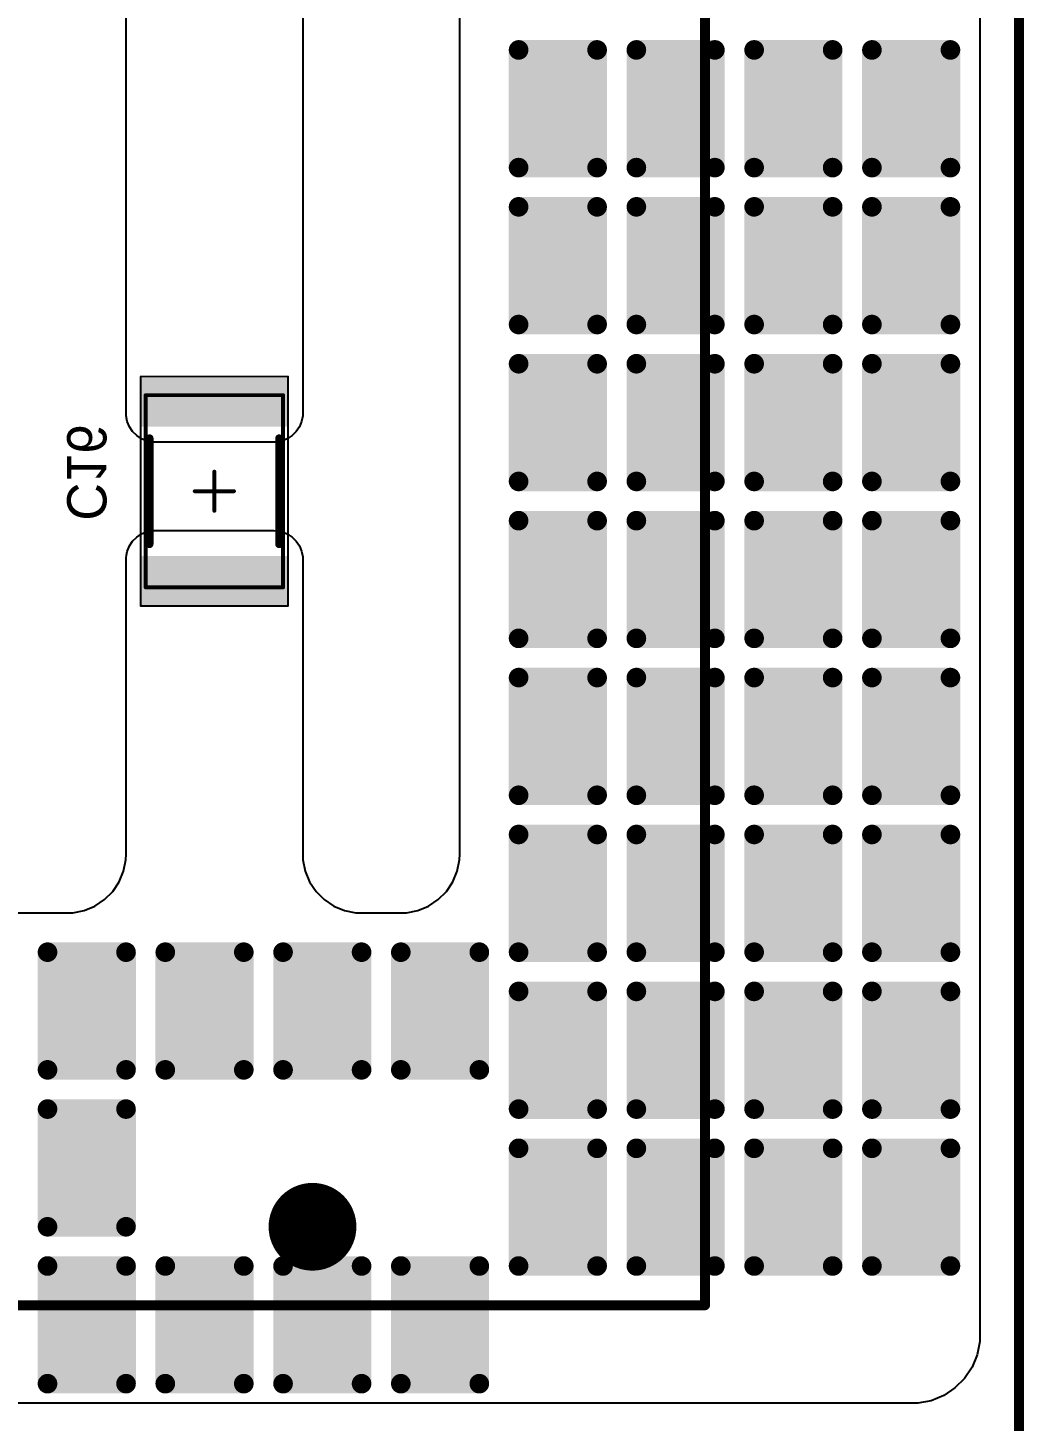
# Model space of a CAD drawing. Header units: millimetres. Extents: x 25 to 183, y 185 to 406.
# Drawn here: x 157.15 to 182.53, y 236.45 to 271.96 of the extents above; entities that cross this region are included whole.
import ezdxf

# ---------------------------------------------------------------- set-up
doc = ezdxf.new("R2010")
doc.units = ezdxf.units.MM
for name, color, linetype in [('BottomLayer', 5, 'Continuous'), ('BottomOverlay', 54, 'Continuous'), ('BottomPaste', 16, 'Continuous'), ('BottomSolder', 6, 'Continuous'), ('Mechanical1', 6, 'Continuous'), ('Mechanical13', 56, 'Continuous'), ('Mechanical15', 56, 'Continuous'), ('MultiLayer', 9, 'Continuous'), ('PadHoleLayer', 156, 'Continuous'), ('TopLayer', 1, 'Continuous'), ('TopOverlay', 2, 'Continuous'), ('TopSolder', 216, 'Continuous')]:
    doc.layers.add(name, color=color, linetype=linetype)

# ---------------------------------------------------------------- blocks, each defined once
blk = doc.blocks.new('SMD_C_1812_B_1871')
at = {"layer": 'BottomLayer'}
for points in [[(-2.8, 1.75), (-2.8, -1.75), (-1.75, 1.75), (-1.75, -1.75)], [(1.75, 1.75), (1.75, -1.75), (2.8, 1.75), (2.8, -1.75)]]:
    blk.add_solid(points, dxfattribs=at)
at = {"layer": 'BottomOverlay', "const_width": 0.2}
for points in [[(-1.35, 1.65), (1.35, 1.65)], [(-1.35, -1.65), (1.35, -1.65)]]:
    blk.add_lwpolyline(points, dxfattribs=at)
at = {"layer": 'BottomOverlay', "const_width": 0.1}
for points in [[(-1.4, 1.65, 1), (-1.3, 1.65, 1)], [(1.3, 1.65, 1), (1.4, 1.65, 1)], [(-1.4, -1.65, 1), (-1.3, -1.65, 1)], [(1.3, -1.65, 1), (1.4, -1.65, 1)]]:
    blk.add_lwpolyline(points, format="xyb", close=True, dxfattribs=at)
at = {"layer": 'BottomPaste'}
for points in [[(-2.8, 1.75), (-2.8, -1.75), (-1.75, 1.75), (-1.75, -1.75)], [(1.75, 1.75), (1.75, -1.75), (2.8, 1.75), (2.8, -1.75)]]:
    blk.add_solid(points, dxfattribs=at)
at = {"layer": 'BottomSolder'}
for points in [[(-2.902, 1.852), (-2.902, -1.852), (-1.648, 1.852), (-1.648, -1.852)], [(1.648, 1.852), (1.648, -1.852), (2.902, 1.852), (2.902, -1.852)]]:
    blk.add_solid(points, dxfattribs=at)
at = {"layer": 'Mechanical13', "const_width": 0.1}
for points in [[(-2.45, 1.75), (-2.45, -1.75)], [(-2.45, 1.75), (2.45, 1.75)], [(2.45, 1.75), (2.45, -1.75)], [(-2.45, -1.75), (2.45, -1.75)]]:
    blk.add_lwpolyline(points, dxfattribs=at)
at = {"layer": 'Mechanical13', "const_width": 0.05}
for points in [[(-2.475, 1.75, 1), (-2.425, 1.75, 1)], [(-2.475, 1.75, 1), (-2.425, 1.75, 1)], [(2.425, 1.75, 1), (2.475, 1.75, 1)], [(2.425, 1.75, 1), (2.475, 1.75, 1)], [(-2.475, -1.75, 1), (-2.425, -1.75, 1)], [(-2.475, -1.75, 1), (-2.425, -1.75, 1)], [(2.425, -1.75, 1), (2.475, -1.75, 1)], [(2.425, -1.75, 1), (2.475, -1.75, 1)]]:
    blk.add_lwpolyline(points, format="xyb", close=True, dxfattribs=at)
at = {"layer": 'Mechanical15'}
for points, const_width in [([(-2.925, 1.875), (-2.925, -1.875)], 0.05), ([(-2.925, 1.875), (2.925, 1.875)], 0.05), ([(2.925, 1.875), (2.925, -1.875)], 0.05), ([(0, 0.5), (0, -0.5)], 0.1), ([(-0.5, 0), (0.5, 0)], 0.1), ([(-2.925, -1.875), (2.925, -1.875)], 0.05)]:
    blk.add_lwpolyline(points, dxfattribs=dict(at, const_width=const_width))
for points, const_width in [([(-2.937, 1.875, 1), (-2.913, 1.875, 1)], 0.025), ([(-2.937, 1.875, 1), (-2.913, 1.875, 1)], 0.025), ([(2.913, 1.875, 1), (2.937, 1.875, 1)], 0.025), ([(2.913, 1.875, 1), (2.937, 1.875, 1)], 0.025), ([(-0.025, 0.5, 1), (0.025, 0.5, 1)], 0.05), ([(-0.525, 0, 1), (-0.475, 0, 1)], 0.05), ([(0.475, 0, 1), (0.525, 0, 1)], 0.05), ([(-0.025, -0.5, 1), (0.025, -0.5, 1)], 0.05), ([(-2.937, -1.875, 1), (-2.913, -1.875, 1)], 0.025), ([(-2.937, -1.875, 1), (-2.913, -1.875, 1)], 0.025), ([(2.913, -1.875, 1), (2.937, -1.875, 1)], 0.025), ([(2.913, -1.875, 1), (2.937, -1.875, 1)], 0.025)]:
    blk.add_lwpolyline(points, format="xyb", close=True, dxfattribs=dict(at, const_width=const_width))
blk = doc.blocks.new('MKP_W20_H39_5_L41_5_LS37_5_1872')
at = {"layer": 'BottomLayer', "const_width": 1.016}
blk.add_lwpolyline([(36.992, 0, 1), (38.008, 0, 1)], format="xyb", close=True, dxfattribs=at)
at = {"layer": 'BottomSolder', "const_width": 1.118}
blk.add_lwpolyline([(36.941, 0, 1), (38.059, 0, 1)], format="xyb", close=True, dxfattribs=at)
at = {"layer": 'Mechanical13', "const_width": 0.254}
for points in [[(39.5, 10), (-2, 10)], [(39.5, -10), (39.5, 10)]]:
    blk.add_lwpolyline(points, dxfattribs=at)
at = {"layer": 'Mechanical13', "const_width": 0.127}
blk.add_lwpolyline([(39.436, 10, 1), (39.563, 10, 1)], format="xyb", close=True, dxfattribs=at)
blk.add_lwpolyline([(39.436, 10, 1), (39.563, 10, 1)], format="xyb", close=True, dxfattribs=at)
at = {"layer": 'MultiLayer', "const_width": 1.016}
blk.add_lwpolyline([(36.992, 0, 1), (38.008, 0, 1)], format="xyb", close=True, dxfattribs=at)
at = {"layer": 'PadHoleLayer', "const_width": 0.6}
blk.add_lwpolyline([(37.2, 0, 1), (37.8, 0, 1)], format="xyb", close=True, dxfattribs=at)
at = {"layer": 'TopLayer', "const_width": 1.016}
blk.add_lwpolyline([(36.992, 0, 1), (38.008, 0, 1)], format="xyb", close=True, dxfattribs=at)
at = {"layer": 'TopOverlay', "const_width": 0.254}
for points in [[(39.5, 10), (-2, 10)], [(39.5, -10), (39.5, 10)]]:
    blk.add_lwpolyline(points, dxfattribs=at)
at = {"layer": 'TopOverlay', "const_width": 0.127}
blk.add_lwpolyline([(39.436, 10, 1), (39.563, 10, 1)], format="xyb", close=True, dxfattribs=at)
blk.add_lwpolyline([(39.436, 10, 1), (39.563, 10, 1)], format="xyb", close=True, dxfattribs=at)
at = {"layer": 'TopSolder', "const_width": 1.118}
blk.add_lwpolyline([(36.941, 0, 1), (38.059, 0, 1)], format="xyb", close=True, dxfattribs=at)

msp = doc.modelspace()

# ---------------------------------------------------------------- linework, layer by layer
at = {"layer": 'BottomLayer'}
for p, q in [((181.4, 303.9), (181.4, 238.65)), ((168.15, 250.9), (168.15, 288.4)), ((159.65, 262.15), (159.65, 274.65)), ((164.15, 274.9), (164.15, 262.15)), ((159.65, 262.076), (159.65, 262.15)), ((164.15, 262.15), (164.15, 262.15)), ((164.15, 262.15), (164.15, 262.076)), ((159.679, 261.931), (159.65, 262.076)), ((159.735, 261.795), (159.679, 261.931)), ((159.817, 261.672), (159.735, 261.795)), ((164.065, 261.795), (163.983, 261.672)), ((164.121, 261.931), (164.065, 261.795)), ((164.15, 262.076), (164.121, 261.931)), ((159.922, 261.567), (159.817, 261.672)), ((160.045, 261.485), (159.922, 261.567)), ((160.181, 261.429), (160.045, 261.485)), ((160.326, 261.4), (160.181, 261.429)), ((163.619, 261.429), (163.474, 261.4)), ((163.755, 261.485), (163.619, 261.429)), ((163.878, 261.567), (163.755, 261.485)), ((163.983, 261.672), (163.878, 261.567)), ((160.4, 261.4), (160.326, 261.4)), ((163.474, 261.4), (160.4, 261.4)), ((159.817, 258.878), (159.921, 258.983)), ((159.921, 258.983), (160.044, 259.065)), ((160.044, 259.065), (160.181, 259.121)), ((160.181, 259.121), (160.326, 259.15)), ((160.326, 259.15), (160.4, 259.15)), ((160.4, 259.15), (163.399, 259.15)), ((163.399, 259.15), (163.399, 259.149)), ((163.399, 259.149), (163.399, 259.149)), ((163.399, 259.149), (163.412, 259.149)), ((163.412, 259.149), (163.518, 259.14)), ((163.518, 259.14), (163.618, 259.121)), ((163.618, 259.121), (163.755, 259.064)), ((163.755, 259.064), (163.878, 258.982)), ((163.878, 258.982), (163.982, 258.878)), ((159.66, 258.523), (159.678, 258.618)), ((159.678, 258.618), (159.735, 258.755)), ((159.735, 258.755), (159.817, 258.878)), ((163.982, 258.878), (164.065, 258.755)), ((164.065, 258.755), (164.121, 258.619)), ((164.121, 258.619), (164.15, 258.474)), ((159.65, 258.399), (159.654, 258.451)), ((159.65, 258.272), (159.65, 258.399)), ((159.65, 250.9), (159.65, 258.272)), ((159.654, 258.451), (159.66, 258.523)), ((164.15, 258.474), (164.15, 258.4)), ((164.15, 258.4), (164.15, 250.9)), ((159.586, 250.464), (159.643, 250.753)), ((159.643, 250.753), (159.65, 250.9)), ((164.15, 250.9), (164.15, 250.899)), ((164.15, 250.899), (164.157, 250.752)), ((164.157, 250.752), (164.215, 250.464)), ((168.086, 250.464), (168.143, 250.753)), ((168.143, 250.753), (168.15, 250.9)), ((159.473, 250.193), (159.586, 250.464)), ((164.215, 250.464), (164.327, 250.192)), ((167.973, 250.192), (168.086, 250.464)), ((159.31, 249.948), (159.473, 250.193)), ((164.327, 250.192), (164.491, 249.948)), ((167.81, 249.948), (167.973, 250.192)), ((158.857, 249.577), (159.101, 249.74)), ((159.101, 249.74), (159.31, 249.948)), ((164.491, 249.948), (164.698, 249.74)), ((164.698, 249.74), (164.943, 249.577)), ((167.357, 249.577), (167.602, 249.74)), ((167.602, 249.74), (167.81, 249.948)), ((140.4, 249.4), (158.022, 249.4)), ((158.022, 249.4), (158.149, 249.4)), ((158.149, 249.4), (158.15, 249.4)), ((158.15, 249.4), (158.296, 249.407)), ((158.15, 249.4), (158.15, 249.4)), ((158.296, 249.407), (158.585, 249.464)), ((158.585, 249.464), (158.857, 249.577)), ((164.943, 249.577), (165.215, 249.464)), ((165.215, 249.464), (165.503, 249.407)), ((165.503, 249.407), (165.65, 249.4)), ((165.65, 249.4), (166.522, 249.4)), ((166.522, 249.4), (166.649, 249.4)), ((166.649, 249.4), (166.65, 249.4)), ((166.65, 249.4), (166.796, 249.407)), ((166.65, 249.4), (166.65, 249.4)), ((166.796, 249.407), (167.085, 249.464)), ((167.085, 249.464), (167.357, 249.577)), ((181.399, 238.477), (181.332, 238.139)), ((181.4, 238.65), (181.399, 238.649)), ((181.399, 238.649), (181.399, 238.477)), ((181.332, 238.139), (181.2, 237.821)), ((181.2, 237.821), (181.009, 237.534)), ((180.765, 237.291), (180.479, 237.099)), ((181.009, 237.534), (180.765, 237.291)), ((179.65, 236.9), (149.4, 236.9)), ((179.822, 236.9), (179.65, 236.9)), ((180.16, 236.967), (179.822, 236.9)), ((180.479, 237.099), (180.16, 236.967))]:
    msp.add_line(p, q, dxfattribs=at)
at = {"layer": 'BottomSolder', "const_width": 0.25}
for points in [[(169.525, 271.4, 1), (169.775, 271.4, 1)], [(171.525, 271.4, 1), (171.775, 271.4, 1)], [(172.525, 271.4, 1), (172.775, 271.4, 1)], [(174.525, 271.4, 1), (174.775, 271.4, 1)], [(175.525, 271.4, 1), (175.775, 271.4, 1)], [(177.525, 271.4, 1), (177.775, 271.4, 1)], [(178.525, 271.4, 1), (178.775, 271.4, 1)], [(180.525, 271.4, 1), (180.775, 271.4, 1)], [(169.525, 268.4, 1), (169.775, 268.4, 1)], [(171.525, 268.4, 1), (171.775, 268.4, 1)], [(172.525, 268.4, 1), (172.775, 268.4, 1)], [(174.525, 268.4, 1), (174.775, 268.4, 1)], [(175.525, 268.4, 1), (175.775, 268.4, 1)], [(177.525, 268.4, 1), (177.775, 268.4, 1)], [(178.525, 268.4, 1), (178.775, 268.4, 1)], [(180.525, 268.4, 1), (180.775, 268.4, 1)], [(169.525, 267.4, 1), (169.775, 267.4, 1)], [(171.525, 267.4, 1), (171.775, 267.4, 1)], [(172.525, 267.4, 1), (172.775, 267.4, 1)], [(174.525, 267.4, 1), (174.775, 267.4, 1)], [(175.525, 267.4, 1), (175.775, 267.4, 1)], [(177.525, 267.4, 1), (177.775, 267.4, 1)], [(178.525, 267.4, 1), (178.775, 267.4, 1)], [(180.525, 267.4, 1), (180.775, 267.4, 1)], [(169.525, 264.4, 1), (169.775, 264.4, 1)], [(171.525, 264.4, 1), (171.775, 264.4, 1)], [(172.525, 264.4, 1), (172.775, 264.4, 1)], [(174.525, 264.4, 1), (174.775, 264.4, 1)], [(175.525, 264.4, 1), (175.775, 264.4, 1)], [(177.525, 264.4, 1), (177.775, 264.4, 1)], [(178.525, 264.4, 1), (178.775, 264.4, 1)], [(180.525, 264.4, 1), (180.775, 264.4, 1)], [(169.525, 263.4, 1), (169.775, 263.4, 1)], [(171.525, 263.4, 1), (171.775, 263.4, 1)], [(172.525, 263.4, 1), (172.775, 263.4, 1)], [(174.525, 263.4, 1), (174.775, 263.4, 1)], [(175.525, 263.4, 1), (175.775, 263.4, 1)], [(177.525, 263.4, 1), (177.775, 263.4, 1)], [(178.525, 263.4, 1), (178.775, 263.4, 1)], [(180.525, 263.4, 1), (180.775, 263.4, 1)], [(169.525, 260.4, 1), (169.775, 260.4, 1)], [(171.525, 260.4, 1), (171.775, 260.4, 1)], [(172.525, 260.4, 1), (172.775, 260.4, 1)], [(174.525, 260.4, 1), (174.775, 260.4, 1)], [(175.525, 260.4, 1), (175.775, 260.4, 1)], [(177.525, 260.4, 1), (177.775, 260.4, 1)], [(178.525, 260.4, 1), (178.775, 260.4, 1)], [(180.525, 260.4, 1), (180.775, 260.4, 1)], [(169.525, 259.4, 1), (169.775, 259.4, 1)], [(171.525, 259.4, 1), (171.775, 259.4, 1)], [(172.525, 259.4, 1), (172.775, 259.4, 1)], [(174.525, 259.4, 1), (174.775, 259.4, 1)], [(175.525, 259.4, 1), (175.775, 259.4, 1)], [(177.525, 259.4, 1), (177.775, 259.4, 1)], [(178.525, 259.4, 1), (178.775, 259.4, 1)], [(180.525, 259.4, 1), (180.775, 259.4, 1)], [(169.525, 256.4, 1), (169.775, 256.4, 1)], [(171.525, 256.4, 1), (171.775, 256.4, 1)], [(172.525, 256.4, 1), (172.775, 256.4, 1)], [(174.525, 256.4, 1), (174.775, 256.4, 1)], [(175.525, 256.4, 1), (175.775, 256.4, 1)], [(177.525, 256.4, 1), (177.775, 256.4, 1)], [(178.525, 256.4, 1), (178.775, 256.4, 1)], [(180.525, 256.4, 1), (180.775, 256.4, 1)], [(169.525, 255.4, 1), (169.775, 255.4, 1)], [(171.525, 255.4, 1), (171.775, 255.4, 1)], [(172.525, 255.4, 1), (172.775, 255.4, 1)], [(174.525, 255.4, 1), (174.775, 255.4, 1)], [(175.525, 255.4, 1), (175.775, 255.4, 1)], [(177.525, 255.4, 1), (177.775, 255.4, 1)], [(178.525, 255.4, 1), (178.775, 255.4, 1)], [(180.525, 255.4, 1), (180.775, 255.4, 1)], [(169.525, 252.4, 1), (169.775, 252.4, 1)], [(171.525, 252.4, 1), (171.775, 252.4, 1)], [(172.525, 252.4, 1), (172.775, 252.4, 1)], [(174.525, 252.4, 1), (174.775, 252.4, 1)], [(175.525, 252.4, 1), (175.775, 252.4, 1)], [(177.525, 252.4, 1), (177.775, 252.4, 1)], [(178.525, 252.4, 1), (178.775, 252.4, 1)], [(180.525, 252.4, 1), (180.775, 252.4, 1)], [(169.525, 251.4, 1), (169.775, 251.4, 1)], [(171.525, 251.4, 1), (171.775, 251.4, 1)], [(172.525, 251.4, 1), (172.775, 251.4, 1)], [(174.525, 251.4, 1), (174.775, 251.4, 1)], [(175.525, 251.4, 1), (175.775, 251.4, 1)], [(177.525, 251.4, 1), (177.775, 251.4, 1)], [(178.525, 251.4, 1), (178.775, 251.4, 1)], [(180.525, 251.4, 1), (180.775, 251.4, 1)], [(157.525, 248.4, 1), (157.775, 248.4, 1)], [(159.525, 248.4, 1), (159.775, 248.4, 1)], [(160.525, 248.4, 1), (160.775, 248.4, 1)], [(162.525, 248.4, 1), (162.775, 248.4, 1)], [(163.525, 248.4, 1), (163.775, 248.4, 1)], [(165.525, 248.4, 1), (165.775, 248.4, 1)], [(166.525, 248.4, 1), (166.775, 248.4, 1)], [(168.525, 248.4, 1), (168.775, 248.4, 1)], [(169.525, 248.4, 1), (169.775, 248.4, 1)], [(171.525, 248.4, 1), (171.775, 248.4, 1)], [(172.525, 248.4, 1), (172.775, 248.4, 1)], [(174.525, 248.4, 1), (174.775, 248.4, 1)], [(175.525, 248.4, 1), (175.775, 248.4, 1)], [(177.525, 248.4, 1), (177.775, 248.4, 1)], [(178.525, 248.4, 1), (178.775, 248.4, 1)], [(180.525, 248.4, 1), (180.775, 248.4, 1)], [(169.525, 247.4, 1), (169.775, 247.4, 1)], [(171.525, 247.4, 1), (171.775, 247.4, 1)], [(172.525, 247.4, 1), (172.775, 247.4, 1)], [(174.525, 247.4, 1), (174.775, 247.4, 1)], [(175.525, 247.4, 1), (175.775, 247.4, 1)], [(177.525, 247.4, 1), (177.775, 247.4, 1)], [(178.525, 247.4, 1), (178.775, 247.4, 1)], [(180.525, 247.4, 1), (180.775, 247.4, 1)], [(157.525, 245.4, 1), (157.775, 245.4, 1)], [(159.525, 245.4, 1), (159.775, 245.4, 1)], [(160.525, 245.4, 1), (160.775, 245.4, 1)], [(162.525, 245.4, 1), (162.775, 245.4, 1)], [(163.525, 245.4, 1), (163.775, 245.4, 1)], [(165.525, 245.4, 1), (165.775, 245.4, 1)], [(166.525, 245.4, 1), (166.775, 245.4, 1)], [(168.525, 245.4, 1), (168.775, 245.4, 1)], [(157.525, 244.4, 1), (157.775, 244.4, 1)], [(159.525, 244.4, 1), (159.775, 244.4, 1)], [(169.525, 244.4, 1), (169.775, 244.4, 1)], [(171.525, 244.4, 1), (171.775, 244.4, 1)], [(172.525, 244.4, 1), (172.775, 244.4, 1)], [(174.525, 244.4, 1), (174.775, 244.4, 1)], [(175.525, 244.4, 1), (175.775, 244.4, 1)], [(177.525, 244.4, 1), (177.775, 244.4, 1)], [(178.525, 244.4, 1), (178.775, 244.4, 1)], [(180.525, 244.4, 1), (180.775, 244.4, 1)], [(169.525, 243.4, 1), (169.775, 243.4, 1)], [(171.525, 243.4, 1), (171.775, 243.4, 1)], [(172.525, 243.4, 1), (172.775, 243.4, 1)], [(174.525, 243.4, 1), (174.775, 243.4, 1)], [(175.525, 243.4, 1), (175.775, 243.4, 1)], [(177.525, 243.4, 1), (177.775, 243.4, 1)], [(178.525, 243.4, 1), (178.775, 243.4, 1)], [(180.525, 243.4, 1), (180.775, 243.4, 1)], [(157.525, 241.4, 1), (157.775, 241.4, 1)], [(159.525, 241.4, 1), (159.775, 241.4, 1)], [(157.525, 240.4, 1), (157.775, 240.4, 1)], [(159.525, 240.4, 1), (159.775, 240.4, 1)], [(160.525, 240.4, 1), (160.775, 240.4, 1)], [(162.525, 240.4, 1), (162.775, 240.4, 1)], [(163.525, 240.4, 1), (163.775, 240.4, 1)], [(165.525, 240.4, 1), (165.775, 240.4, 1)], [(166.525, 240.4, 1), (166.775, 240.4, 1)], [(168.525, 240.4, 1), (168.775, 240.4, 1)], [(169.525, 240.4, 1), (169.775, 240.4, 1)], [(171.525, 240.4, 1), (171.775, 240.4, 1)], [(172.525, 240.4, 1), (172.775, 240.4, 1)], [(174.525, 240.4, 1), (174.775, 240.4, 1)], [(175.525, 240.4, 1), (175.775, 240.4, 1)], [(177.525, 240.4, 1), (177.775, 240.4, 1)], [(178.525, 240.4, 1), (178.775, 240.4, 1)], [(180.525, 240.4, 1), (180.775, 240.4, 1)], [(157.525, 237.4, 1), (157.775, 237.4, 1)], [(159.525, 237.4, 1), (159.775, 237.4, 1)], [(160.525, 237.4, 1), (160.775, 237.4, 1)], [(162.525, 237.4, 1), (162.775, 237.4, 1)], [(163.525, 237.4, 1), (163.775, 237.4, 1)], [(165.525, 237.4, 1), (165.775, 237.4, 1)], [(166.525, 237.4, 1), (166.775, 237.4, 1)], [(168.525, 237.4, 1), (168.775, 237.4, 1)]]:
    msp.add_lwpolyline(points, format="xyb", close=True, dxfattribs=at)
at = {"layer": 'BottomSolder'}
for points in [[(171.9, 268.4), (171.9, 271.4), (169.4, 268.4), (169.4, 271.4)], [(171.65, 268.15), (171.65, 271.65), (169.65, 268.15), (169.65, 271.65)], [(174.9, 268.4), (174.9, 271.4), (172.4, 268.4), (172.4, 271.4)], [(174.65, 268.15), (174.65, 271.65), (172.65, 268.15), (172.65, 271.65)], [(177.9, 268.4), (177.9, 271.4), (175.4, 268.4), (175.4, 271.4)], [(177.65, 268.15), (177.65, 271.65), (175.65, 268.15), (175.65, 271.65)], [(180.9, 268.4), (180.9, 271.4), (178.4, 268.4), (178.4, 271.4)], [(180.65, 268.15), (180.65, 271.65), (178.65, 268.15), (178.65, 271.65)], [(171.65, 264.15), (171.65, 267.65), (169.65, 264.15), (169.65, 267.65)], [(174.65, 264.15), (174.65, 267.65), (172.65, 264.15), (172.65, 267.65)], [(177.65, 264.15), (177.65, 267.65), (175.65, 264.15), (175.65, 267.65)], [(180.65, 264.15), (180.65, 267.65), (178.65, 264.15), (178.65, 267.65)], [(171.9, 264.4), (171.9, 267.4), (169.4, 264.4), (169.4, 267.4)], [(174.9, 264.4), (174.9, 267.4), (172.4, 264.4), (172.4, 267.4)], [(177.9, 264.4), (177.9, 267.4), (175.4, 264.4), (175.4, 267.4)], [(180.9, 264.4), (180.9, 267.4), (178.4, 264.4), (178.4, 267.4)], [(171.65, 260.15), (171.65, 263.65), (169.65, 260.15), (169.65, 263.65)], [(174.65, 260.15), (174.65, 263.65), (172.65, 260.15), (172.65, 263.65)], [(177.65, 260.15), (177.65, 263.65), (175.65, 260.15), (175.65, 263.65)], [(180.65, 260.15), (180.65, 263.65), (178.65, 260.15), (178.65, 263.65)], [(171.9, 260.4), (171.9, 263.4), (169.4, 260.4), (169.4, 263.4)], [(174.9, 260.4), (174.9, 263.4), (172.4, 260.4), (172.4, 263.4)], [(177.9, 260.4), (177.9, 263.4), (175.4, 260.4), (175.4, 263.4)], [(180.9, 260.4), (180.9, 263.4), (178.4, 260.4), (178.4, 263.4)], [(171.65, 256.15), (171.65, 259.65), (169.65, 256.15), (169.65, 259.65)], [(174.65, 256.15), (174.65, 259.65), (172.65, 256.15), (172.65, 259.65)], [(177.65, 256.15), (177.65, 259.65), (175.65, 256.15), (175.65, 259.65)], [(180.65, 256.15), (180.65, 259.65), (178.65, 256.15), (178.65, 259.65)], [(171.9, 256.4), (171.9, 259.4), (169.4, 256.4), (169.4, 259.4)], [(174.9, 256.4), (174.9, 259.4), (172.4, 256.4), (172.4, 259.4)], [(177.9, 256.4), (177.9, 259.4), (175.4, 256.4), (175.4, 259.4)], [(180.9, 256.4), (180.9, 259.4), (178.4, 256.4), (178.4, 259.4)], [(171.9, 252.4), (171.9, 255.4), (169.4, 252.4), (169.4, 255.4)], [(171.65, 252.15), (171.65, 255.65), (169.65, 252.15), (169.65, 255.65)], [(174.9, 252.4), (174.9, 255.4), (172.4, 252.4), (172.4, 255.4)], [(174.65, 252.15), (174.65, 255.65), (172.65, 252.15), (172.65, 255.65)], [(177.9, 252.4), (177.9, 255.4), (175.4, 252.4), (175.4, 255.4)], [(177.65, 252.15), (177.65, 255.65), (175.65, 252.15), (175.65, 255.65)], [(180.9, 252.4), (180.9, 255.4), (178.4, 252.4), (178.4, 255.4)], [(180.65, 252.15), (180.65, 255.65), (178.65, 252.15), (178.65, 255.65)], [(171.65, 248.15), (171.65, 251.65), (169.65, 248.15), (169.65, 251.65)], [(174.65, 248.15), (174.65, 251.65), (172.65, 248.15), (172.65, 251.65)], [(177.65, 248.15), (177.65, 251.65), (175.65, 248.15), (175.65, 251.65)], [(180.65, 248.15), (180.65, 251.65), (178.65, 248.15), (178.65, 251.65)], [(171.9, 248.4), (171.9, 251.4), (169.4, 248.4), (169.4, 251.4)], [(174.9, 248.4), (174.9, 251.4), (172.4, 248.4), (172.4, 251.4)], [(177.9, 248.4), (177.9, 251.4), (175.4, 248.4), (175.4, 251.4)], [(180.9, 248.4), (180.9, 251.4), (178.4, 248.4), (178.4, 251.4)], [(159.65, 245.15), (159.65, 248.65), (157.65, 245.15), (157.65, 248.65)], [(162.65, 245.15), (162.65, 248.65), (160.65, 245.15), (160.65, 248.65)], [(165.65, 245.15), (165.65, 248.65), (163.65, 245.15), (163.65, 248.65)], [(168.65, 245.15), (168.65, 248.65), (166.65, 245.15), (166.65, 248.65)], [(159.9, 245.4), (159.9, 248.4), (157.4, 245.4), (157.4, 248.4)], [(162.9, 245.4), (162.9, 248.4), (160.4, 245.4), (160.4, 248.4)], [(165.9, 245.4), (165.9, 248.4), (163.4, 245.4), (163.4, 248.4)], [(168.9, 245.4), (168.9, 248.4), (166.4, 245.4), (166.4, 248.4)], [(171.65, 244.15), (171.65, 247.65), (169.65, 244.15), (169.65, 247.65)], [(174.65, 244.15), (174.65, 247.65), (172.65, 244.15), (172.65, 247.65)], [(177.65, 244.15), (177.65, 247.65), (175.65, 244.15), (175.65, 247.65)], [(180.65, 244.15), (180.65, 247.65), (178.65, 244.15), (178.65, 247.65)], [(171.9, 244.4), (171.9, 247.4), (169.4, 244.4), (169.4, 247.4)], [(174.9, 244.4), (174.9, 247.4), (172.4, 244.4), (172.4, 247.4)], [(177.9, 244.4), (177.9, 247.4), (175.4, 244.4), (175.4, 247.4)], [(180.9, 244.4), (180.9, 247.4), (178.4, 244.4), (178.4, 247.4)], [(159.9, 241.4), (159.9, 244.4), (157.4, 241.4), (157.4, 244.4)], [(159.65, 241.15), (159.65, 244.65), (157.65, 241.15), (157.65, 244.65)], [(171.65, 240.15), (171.65, 243.65), (169.65, 240.15), (169.65, 243.65)], [(174.65, 240.15), (174.65, 243.65), (172.65, 240.15), (172.65, 243.65)], [(177.65, 240.15), (177.65, 243.65), (175.65, 240.15), (175.65, 243.65)], [(180.65, 240.15), (180.65, 243.65), (178.65, 240.15), (178.65, 243.65)], [(171.9, 240.4), (171.9, 243.4), (169.4, 240.4), (169.4, 243.4)], [(174.9, 240.4), (174.9, 243.4), (172.4, 240.4), (172.4, 243.4)], [(177.9, 240.4), (177.9, 243.4), (175.4, 240.4), (175.4, 243.4)], [(180.9, 240.4), (180.9, 243.4), (178.4, 240.4), (178.4, 243.4)], [(159.65, 237.15), (159.65, 240.65), (157.65, 237.15), (157.65, 240.65)], [(162.65, 237.15), (162.65, 240.65), (160.65, 237.15), (160.65, 240.65)], [(165.65, 237.15), (165.65, 240.65), (163.65, 237.15), (163.65, 240.65)], [(168.65, 237.15), (168.65, 240.65), (166.65, 237.15), (166.65, 240.65)], [(159.9, 237.4), (159.9, 240.4), (157.4, 237.4), (157.4, 240.4)], [(162.9, 237.4), (162.9, 240.4), (160.4, 237.4), (160.4, 240.4)], [(165.9, 237.4), (165.9, 240.4), (163.4, 237.4), (163.4, 240.4)], [(168.9, 237.4), (168.9, 240.4), (166.4, 237.4), (166.4, 240.4)]]:
    msp.add_solid(points, dxfattribs=at)
at = {"layer": 'Mechanical1', "const_width": 0.254}
msp.add_lwpolyline([(182.4, 195.4), (182.4, 395.4)], dxfattribs=at)

# ---------------------------------------------------------------- block references
for name, p, rotation in [('MKP_W20_H39_5_L41_5_LS37_5_1872', (164.4, 278.9), 270), ('SMD_C_1812_B_1871', (161.9, 260.15), 90)]:
    msp.add_blockref(name, p, dxfattribs=dict(rotation=rotation))

# ---------------------------------------------------------------- texts
at = {"layer": 'BottomOverlay', "text_generation_flag": 2}
msp.add_text('C16', height=1, rotation=270, dxfattribs=at).set_placement((158.15, 259.4))

doc.saveas('drawing.dxf')
